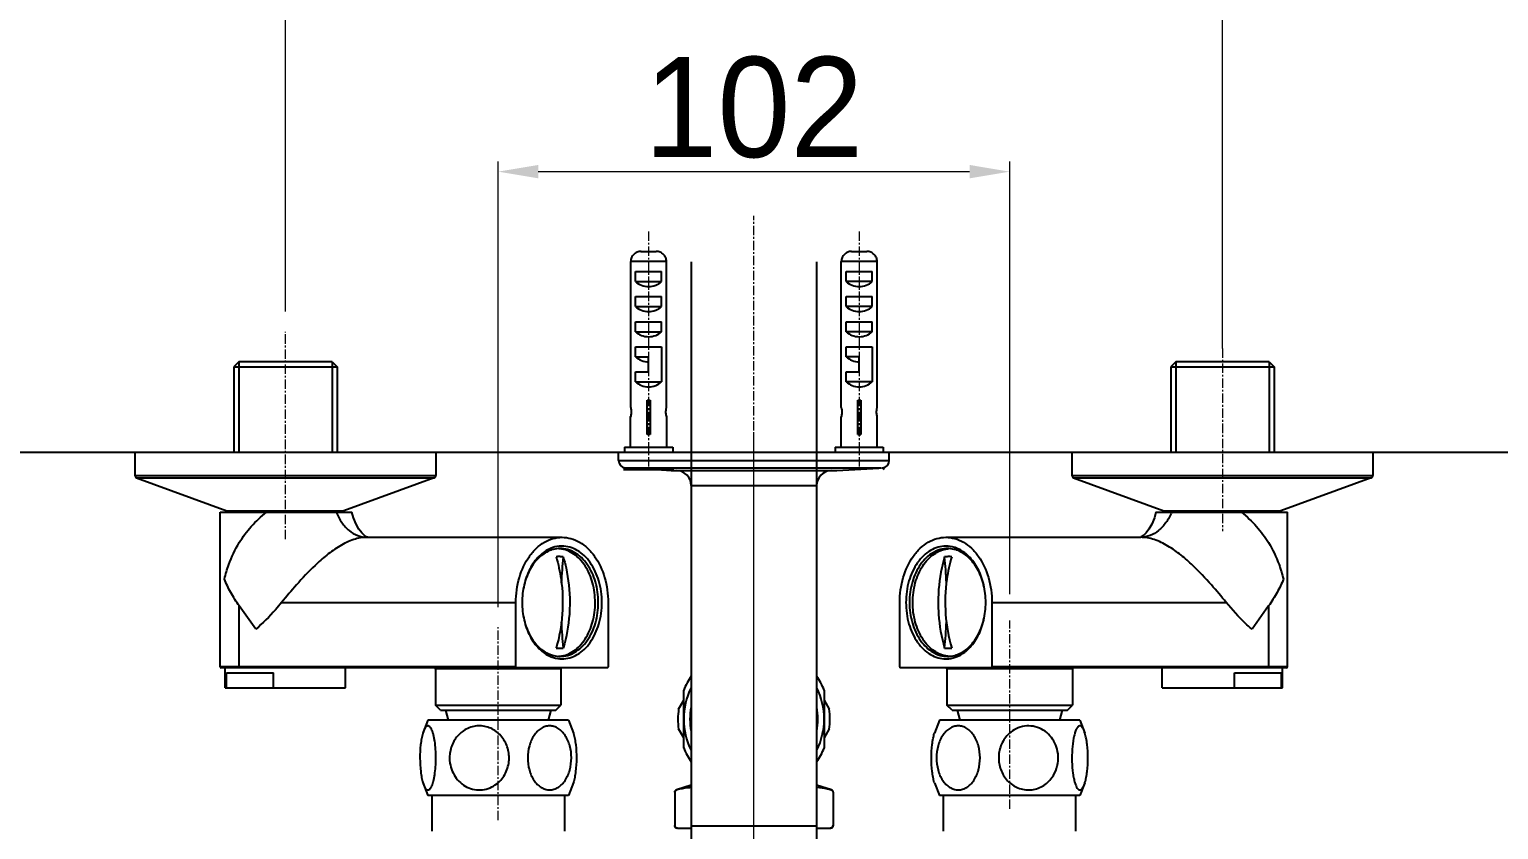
# Model space of a CAD drawing. Extents: x 0 to 3160, y 0 to 2315.
# Drawn here: x 933.6 to 1226.6, y 1956.9 to 2116.5 of the extents above; entities that cross this region are included whole.
import ezdxf

# ---------------------------------------------------------------- set-up
doc = ezdxf.new("R2010")
doc.units = 0
doc.header["$LTSCALE"] = 10
doc.header["$MEASUREMENT"] = 0
doc.header["$PDMODE"] = 3
doc.header["$PDSIZE"] = -10
doc.linetypes.add('CENTER', pattern=[0.6, 0.375, -0.075, 0.075, -0.075])
doc.linetypes.add('CENTER2', pattern=[28.575, 19.05, -3.175, 3.175, -3.175])
doc.layers.get('0').update_dxf_attribs({"linetype": 'CONTINUOUS'})
doc.layers.get('DEFPOINTS').update_dxf_attribs({"linetype": 'CONTINUOUS'})
doc.layers.add('Cneter', color=1, linetype='CENTER2', lineweight=13)
doc.layers.add('DEF_LAYER_ASSEM_MEMBER', color=7, linetype='CONTINUOUS')
doc.layers.add('MEMBER', color=7, linetype='CONTINUOUS')
doc.styles.add('Daelim Dimension', font='H2GTRE.TTF')
doc.dimstyles.new('DEFAULT', dxfattribs={"dimscale": 2, "dimtxt": 2, "dimasz": 2, "dimexe": 0, "dimexo": 2, "dimgap": 1, "dimtad": 1, "dimdec": 1, "dimzin": 9, "dimdsep": 46, "dimtxsty": 'Daelim Dimension', "dimcen": 0.5, "dimclrd": 252, "dimclre": 252, "dimclrt": 3, "dimadec": 1, "dimazin": 0, "dimtfac": 1, "dimtdec": 1, "dimtix": 1, "dimtmove": 0, "dimatfit": 3, "dimfxl": 1, "dimtolj": 1, "dimtzin": 1, "dimlwd": 9, "dimlwe": 9, "dimarcsym": 0})

# ---------------------------------------------------------------- blocks, each defined once
blk = doc.blocks.new('*D4')
at = {"color": 5, "lineweight": 9, "ltscale": 0.5, "transparency": 16777216}
for p, q in [((1027.09, 2001.28), (1027.09, 2090.12)), ((1129.09, 2003.89), (1129.09, 2090.12)), ((1121.09, 2088.12), (1035.09, 2088.12))]:
    blk.add_line(p, q, dxfattribs=at)
at = {"color": 5, "ltscale": 0.5, "transparency": 16777216}
for points in [[(1035.09, 2089.46), (1035.09, 2086.79), (1027.09, 2088.12)], [(1121.09, 2089.46), (1121.09, 2086.79), (1129.09, 2088.12)]]:
    blk.add_solid(points, dxfattribs=at)
at = {"layer": 'DEFPOINTS', "color": 0, "ltscale": 0.5, "transparency": 16777216}
for p in [(1027.09, 2088.12), (1129.09, 1999.89), (1027.09, 1997.28)]:
    blk.add_point(p, dxfattribs=at)
at = {"color": 7, "ltscale": 0.5, "transparency": 16777216, "insert": (1078.09, 2111.02), "char_height": 20, "attachment_point": 2, "style": 'Daelim Dimension'}
blk.add_mtext('\\A1;102', dxfattribs=at)
blk = doc.blocks.new('*D5')
at = {"color": 5, "lineweight": 9, "ltscale": 0.5, "transparency": 16777216}
for p, q in [((984.66, 2060.2), (984.66, 2129.06)), ((1171.51, 2052.87), (1171.51, 2129.06)), ((992.66, 2127.06), (1163.51, 2127.06))]:
    blk.add_line(p, q, dxfattribs=at)
at = {"color": 5, "ltscale": 0.5, "transparency": 16777216}
for points in [[(992.66, 2128.39), (992.66, 2125.72), (984.66, 2127.06)], [(1163.51, 2128.39), (1163.51, 2125.72), (1171.51, 2127.06)]]:
    blk.add_solid(points, dxfattribs=at)
at = {"layer": 'DEFPOINTS', "color": 0, "ltscale": 0.5, "transparency": 16777216}
for p in [(1171.51, 2127.06), (984.66, 2056.2), (1171.51, 2048.87)]:
    blk.add_point(p, dxfattribs=at)
at = {"color": 7, "ltscale": 0.5, "transparency": 16777216, "insert": (1078.09, 2149.95), "char_height": 20, "attachment_point": 2, "style": 'Daelim Dimension'}
blk.add_mtext('\\A1;150~212', dxfattribs=at)

msp = doc.modelspace()

# ---------------------------------------------------------------- linework, layer by layer
at = {"ltscale": 0.5}
msp.add_line((643.08, 2032.2), (1863.59, 2032.2), dxfattribs=at)
at = {"layer": 'Cneter', "linetype": 'CENTER', "lineweight": 5, "ltscale": 0.5}
for p, q in [((1078.09, 1910.47), (1078.09, 2079.32)), ((1057.09, 2076.2), (1057.09, 2028.2)), ((1099.09, 2076.2), (1099.09, 2028.2)), ((984.66, 2014.81), (984.66, 2056.2)), ((1171.51, 2052.87), (1171.51, 2016.42)), ((1078.09, 1915.2), (1078.09, 2036.2)), ((1129.09, 1961.03), (1129.09, 1998.64)), ((1027.09, 1958.77), (1027.09, 1997.28))]:
    msp.add_line(p, q, dxfattribs=at)
at = {"layer": 'DEF_LAYER_ASSEM_MEMBER', "color": 7, "linetype": 'Continuous'}
for p, q in [((1065.59, 2070.12), (1065.59, 1927.88)), ((1090.59, 2070.12), (1090.59, 1927.88)), ((975.36, 2050.2), (974.36, 2049.2)), ((974.36, 2049.2), (974.36, 2032.2)), ((974.36, 2049.2), (994.96, 2049.2)), ((993.96, 2050.2), (975.36, 2050.2)), ((993.96, 2050.2), (994.96, 2049.2)), ((994.96, 2049.2), (994.96, 2032.2)), ((1162.21, 2050.2), (1161.21, 2049.2)), ((1161.21, 2049.2), (1161.21, 2032.2)), ((1161.21, 2049.2), (1181.81, 2049.2)), ((1180.81, 2050.2), (1162.21, 2050.2)), ((1180.81, 2050.2), (1181.81, 2049.2)), ((1181.81, 2049.2), (1181.81, 2032.2)), ((954.66, 2032.2), (954.66, 2027.55)), ((954.66, 2032.2), (1014.66, 2032.2)), ((1014.66, 2032.2), (1014.66, 2027.55)), ((1051.09, 2030.54), (1051.09, 2032.2)), ((1051.09, 2032.2), (1105.09, 2032.2)), ((1105.09, 2030.54), (1105.09, 2032.2)), ((1141.51, 2032.2), (1141.51, 2027.55)), ((1141.51, 2032.2), (1201.51, 2032.2)), ((1201.51, 2032.2), (1201.51, 2027.55)), ((1058.75, 2028.7), (1061.59, 2028.55)), ((1061.59, 2028.55), (1061.56, 2028.55)), ((1094.59, 2028.55), (1103.02, 2029)), ((1094.61, 2028.55), (1094.59, 2028.55)), ((954.99, 2027.08), (972.99, 2020.45)), ((1014.33, 2027.08), (996.33, 2020.45)), ((1065.59, 2025.51), (1065.59, 1934.11)), ((1090.59, 2025.51), (1090.59, 1934.11)), ((1141.84, 2027.08), (1159.84, 2020.45)), ((1201.19, 2027.08), (1183.19, 2020.45)), ((971.66, 1989.4), (971.66, 2020.2)), ((971.66, 2020.2), (997.92, 2020.2)), ((972.99, 2020.45), (973.16, 2020.42)), ((996.12, 2020.42), (973.21, 2020.42)), ((974.36, 2020.42), (974.36, 2020.2)), ((994.96, 2020.42), (994.96, 2020.2)), ((996.33, 2020.45), (996.16, 2020.42)), ((1158.25, 2020.2), (1184.51, 2020.2)), ((1159.84, 2020.45), (1160.01, 2020.42)), ((1182.97, 2020.42), (1160.06, 2020.42)), ((1161.21, 2020.42), (1161.21, 2020.2)), ((1181.81, 2020.42), (1181.81, 2020.2)), ((1183.19, 2020.45), (1183.01, 2020.42)), ((1184.51, 1989.4), (1184.51, 2020.2)), ((1001.03, 2015.2), (1000.85, 2015.27)), ((1000.92, 2015.2), (1039.82, 2015.2)), ((1116.36, 2015.2), (1155.25, 2015.2)), ((1155.33, 2015.27), (1155.26, 2015.24)), ((1030.62, 1989.4), (1030.62, 2002.2)), ((1049.01, 2002.2), (1049.01, 1989.4)), ((1107.17, 1989.4), (1107.17, 2002.2)), ((1125.55, 2002.2), (1125.55, 1989.4)), ((1048.87, 1989.2), (971.86, 1989.2)), ((972.66, 1985.2), (972.66, 1989.2)), ((972.9, 1985.2), (972.9, 1988.2)), ((972.9, 1988.2), (982.28, 1988.2)), ((982.28, 1985.2), (982.28, 1988.2)), ((996.66, 1985.2), (996.66, 1989.2)), ((1014.59, 1989), (1014.59, 1981.7)), ((1039.59, 1989), (1039.59, 1981.7)), ((1184.31, 1989.2), (1107.31, 1989.2)), ((1116.59, 1989), (1116.59, 1981.7)), ((1141.59, 1989), (1141.59, 1981.7)), ((1159.51, 1985.2), (1159.51, 1989.2)), ((1173.9, 1988.2), (1183.28, 1988.2)), ((1173.9, 1985.2), (1173.9, 1988.2)), ((1183.28, 1985.2), (1183.28, 1988.2)), ((1183.51, 1985.2), (1183.51, 1989.2)), ((972.66, 1985.2), (996.66, 1985.2)), ((1064.09, 1973.16), (1064.09, 1984.74)), ((1092.09, 1984.74), (1092.09, 1973.16)), ((1159.51, 1985.2), (1183.51, 1985.2)), ((1015.59, 1980.7), (1014.59, 1981.7)), ((1014.59, 1981.7), (1039.59, 1981.7)), ((1015.59, 1980.7), (1038.59, 1980.7)), ((1016.59, 1980.7), (1017.12, 1978.7)), ((1037.59, 1980.7), (1037.05, 1978.7)), ((1038.59, 1980.7), (1039.59, 1981.7)), ((1063.07, 1980.94), (1064.09, 1982.7)), ((1092.09, 1982.7), (1093.11, 1980.94)), ((1116.59, 1981.7), (1141.59, 1981.7)), ((1117.59, 1980.7), (1116.59, 1981.7)), ((1117.59, 1980.7), (1140.59, 1980.7)), ((1118.59, 1980.7), (1119.12, 1978.7)), ((1139.59, 1980.7), (1139.05, 1978.7)), ((1140.59, 1980.7), (1141.59, 1981.7)), ((1013.09, 1978.7), (1012.07, 1976.13)), ((1041.09, 1978.7), (1013.09, 1978.7)), ((1041.09, 1978.7), (1042.11, 1976.13)), ((1115.09, 1978.7), (1114.07, 1976.13)), ((1143.09, 1978.7), (1115.09, 1978.7)), ((1143.09, 1978.7), (1144.11, 1976.13)), ((1012.07, 1976.14), (1012.04, 1976.04)), ((1042.1, 1976.14), (1042.13, 1976.04)), ((1064.09, 1975.2), (1063.07, 1976.97)), ((1093.11, 1976.97), (1092.09, 1975.2)), ((1012.06, 1966.3), (1013.09, 1963.7)), ((1042.11, 1966.3), (1041.09, 1963.7)), ((1114.08, 1966.26), (1114.06, 1966.3)), ((1114.07, 1966.26), (1115.09, 1963.7)), ((1144.1, 1966.26), (1143.09, 1963.7)), ((1144.1, 1966.26), (1144.11, 1966.3)), ((1041.09, 1963.7), (1013.09, 1963.7)), ((1013.89, 1963.7), (1013.89, 1956.6)), ((1040.29, 1963.7), (1040.29, 1956.6)), ((1062.29, 1964.34), (1062.29, 1957.7)), ((1062.3, 1964.34), (1062.3, 1957.7)), ((1065.59, 1965.77), (1062.63, 1964.81)), ((1093.54, 1964.81), (1090.59, 1965.77)), ((1093.87, 1964.34), (1093.87, 1957.7)), ((1093.89, 1964.34), (1093.89, 1957.7)), ((1143.09, 1963.7), (1115.09, 1963.7)), ((1115.89, 1956.6), (1115.89, 1963.7)), ((1142.29, 1956.6), (1142.29, 1963.7)), ((1062.88, 1957.2), (1065.59, 1957.2)), ((1090.59, 1957.2), (1093.3, 1957.2))]:
    msp.add_line(p, q, dxfattribs=at)
at = {"layer": 'DEF_LAYER_ASSEM_MEMBER', "color": 2, "linetype": 'Continuous'}
for p, q in [((975.36, 2050.2), (975.36, 2032.2)), ((993.96, 2050.2), (993.96, 2032.2)), ((1162.21, 2050.2), (1162.21, 2032.2)), ((1180.81, 2050.2), (1180.81, 2032.2))]:
    msp.add_line(p, q, dxfattribs=at)
at = {"layer": 'DEF_LAYER_ASSEM_MEMBER', "color": 9, "linetype": 'Continuous'}
for p, q in [((1051.09, 2030.54), (1105.09, 2030.54)), ((954.66, 2027.55), (1014.66, 2027.55)), ((1052.49, 2029.04), (1103.56, 2029.04)), ((1062.71, 2028.5), (1093.47, 2028.5)), ((1141.51, 2027.55), (1201.51, 2027.55)), ((954.99, 2027.08), (1014.33, 2027.08)), ((1065.59, 2025.51), (1090.59, 2025.51)), ((1141.84, 2027.08), (1201.19, 2027.08)), ((972.99, 2020.45), (996.33, 2020.45)), ((1159.84, 2020.45), (1183.19, 2020.45)), ((1155.27, 2015.2), (1155.25, 2015.2)), ((975.47, 1989.4), (975.47, 2001.5)), ((978.76, 1996.85), (975.47, 2001.5)), ((983.91, 2002.2), (1030.62, 2002.2)), ((1125.55, 2002.2), (1172.27, 2002.2)), ((1180.71, 2001.5), (1177.42, 1996.85)), ((1180.71, 2001.5), (1180.71, 1989.4)), ((1030.62, 1989.4), (971.66, 1989.4)), ((1184.51, 1989.4), (1125.55, 1989.4)), ((1039.59, 1989), (1014.59, 1989)), ((1141.59, 1989), (1116.59, 1989)), ((1062.3, 1964.34), (1062.29, 1964.34)), ((1093.89, 1964.34), (1093.87, 1964.34)), ((1062.29, 1957.7), (1062.3, 1957.7)), ((1090.59, 1957.57), (1065.59, 1957.57)), ((1093.87, 1957.7), (1093.89, 1957.7))]:
    msp.add_line(p, q, dxfattribs=at)
at = {"layer": 'DEF_LAYER_ASSEM_MEMBER', "color": 7, "linetype": 'Continuous'}
for points in [[(1000.85, 2015.27), (1000.42, 2015.54), (999.88, 2016.06), (999.32, 2016.8), (998.75, 2017.8), (998.23, 2019.09), (997.92, 2020.2)], [(1158.25, 2020.2), (1157.95, 2019.09), (1157.43, 2017.8), (1156.86, 2016.8), (1156.3, 2016.06), (1155.75, 2015.54), (1155.33, 2015.27)]]:
    msp.add_lwpolyline(points, dxfattribs=at)
for centre, radius, start, end in [((1052.59, 2030.54), 1.5, 180, 263.6812), ((1103.59, 2030.54), 1.5, 276.3188, 0), ((955.16, 2027.55), 0.5, 180, 249.7751), ((1014.16, 2027.55), 0.5, 290.2249, 0), ((1078.09, 2420.2), 392, 267.5876, 267.7511), ((1062.59, 2025.51), 3, 0, 87.7511), ((1093.59, 2025.51), 3, 92.2489, 180), ((1078.09, 2420.2), 392, 272.2489, 272.4124), ((1142.01, 2027.55), 0.5, 180, 249.7751), ((1201.01, 2027.55), 0.5, 290.2249, 0), ((1038.82, 2007.55), 5.4, 83.3759, 87.0592), ((1117.35, 2007.55), 5.4, 92.9408, 96.6241), ((1039.55, 2007.16), 5.8, 108.2465, 108.7552), ((1039.36, 2005.1), 6.25, 90.0249, 96.5627), ((1039.36, 2005.31), 6.03, 83.3221, 90.013), ((1130.24, 2002.22), 90.64, 174.2506, 177.5419), ((1116.82, 2005.31), 6.03, 89.987, 96.6779), ((1025.93, 2002.22), 90.64, 2.4581, 5.7494), ((1116.82, 2005.1), 6.25, 83.4373, 89.9751), ((1116.62, 2007.16), 5.8, 71.2448, 71.7535), ((1130.03, 2002.17), 90.43, 182.4542, 185.7532), ((1026.14, 2002.17), 90.43, 354.2468, 357.5458), ((1039.36, 1999.31), 6.25, 263.4373, 269.9751), ((1039.36, 1999.09), 6.03, 269.987, 276.6779), ((1116.82, 1999.09), 6.03, 263.3221, 270.013), ((1116.82, 1999.31), 6.25, 270.0249, 276.5627), ((971.86, 1989.4), 0.2, 180, 270), ((1039.55, 1997.24), 5.8, 251.2448, 251.7535), ((1038.82, 1996.86), 5.4, 272.9408, 276.6241), ((1117.35, 1996.86), 5.4, 263.3759, 267.0592), ((1116.62, 1997.24), 5.8, 288.2465, 288.7552), ((1184.31, 1989.4), 0.2, 270, 0), ((1014.39, 1989), 0.2, 0, 90), ((1039.79, 1989), 0.2, 90, 180), ((1078.09, 1978.95), 15.15, 145.6232, 157.6068), ((1078.09, 1978.95), 15.15, 22.3777, 34.3768), ((1116.39, 1989), 0.2, 0, 90), ((1141.79, 1989), 0.2, 90, 180), ((1078.09, 1978.95), 14, 153.6334, 206.3666), ((1078.09, 1978.95), 14, 333.6334, 26.3666), ((1078.09, 1978.95), 15.15, 172.2929, 187.6172), ((1078.09, 1978.95), 12.75, 169.2237, 190.7763), ((1078.09, 1978.95), 12.75, 349.2237, 10.7763), ((1078.09, 1978.95), 15.15, 352.2929, 7.6172), ((1078.09, 1978.95), 15.15, 202.3777, 214.3768), ((1078.09, 1978.95), 15.15, 325.6232, 337.6068), ((1062.79, 1964.34), 0.5, 107.9931, 180), ((1093.39, 1964.34), 0.5, 0, 72.0069), ((1062.79, 1957.7), 0.5, 180, 270), ((1093.3, 1957.94), 0.739, 269.9476, 276.8747), ((1093.39, 1957.7), 0.5, 270, 0)]:
    msp.add_arc(centre, radius, start, end, dxfattribs=at)
at = {"layer": 'DEF_LAYER_ASSEM_MEMBER', "color": 9, "linetype": 'Continuous'}
for points, start_tangent, end_tangent in [([(975.47, 2014.14), (977.86, 2017.36), (980.89, 2020.2)], (0.522195, 0.852826), (0.78739, 0.616455)), ([(994.8, 2020.2), (995.92, 2018.13), (997.39, 2016.54), (999.09, 2015.54), (1000.92, 2015.2)], (0.37856, -0.925577), (1, -0.000431)), ([(1161.38, 2020.2), (1160.25, 2018.14), (1158.79, 2016.55), (1157.09, 2015.55), (1155.27, 2015.2)], (-0.37856, -0.925577), (-0.999996, -0.002968)), ([(1175.29, 2020.2), (1178.34, 2017.34), (1180.71, 2014.14)], (0.786274, -0.617878), (0.524803, -0.851224)), ([(972.5, 2006.85), (973.37, 2009.75), (975.47, 2014.14)], (0.232858, 0.972511), (0.522189, 0.85283)), ([(1000.93, 2015.2), (998.29, 2014.74), (995.53, 2013.46), (992.9, 2011.63), (990.57, 2009.6), (986.87, 2005.71), (983.91, 2002.2)], (-1, -0.000009), (-0.632965, -0.77418)), ([(1172.27, 2002.2), (1169.31, 2005.71), (1165.61, 2009.6), (1163.28, 2011.63), (1160.65, 2013.46), (1157.89, 2014.74), (1155.25, 2015.2)], (-0.632964, 0.774181), (-1, 0.000009)), ([(1180.71, 2014.14), (1182.81, 2009.75), (1183.68, 2006.85)], (0.522184, -0.852833), (0.232867, -0.972509)), ([(975.47, 2001.5), (973.76, 2004.2), (972.5, 2006.85)], (-0.576516, 0.817086), (-0.361368, 0.932423)), ([(1183.68, 2006.85), (1182.42, 2004.2), (1180.71, 2001.5)], (-0.361365, -0.932424), (-0.576513, -0.817088)), ([(983.91, 2002.2), (982.68, 2000.76), (978.76, 1996.85)], (-0.63223, -0.774781), (-0.752961, -0.658066)), ([(1177.42, 1996.85), (1176.08, 1998.08), (1172.27, 2002.2)], (-0.753235, 0.657751), (-0.631855, 0.775087)), ([(975.61, 1989.2), (975.51, 1989.26), (975.47, 1989.4)], (-1, 0), (0, 1)), ([(1180.57, 1989.2), (1180.67, 1989.26), (1180.71, 1989.4)], (1, 0), (0, 1))]:
    msp.add_spline(points, degree=3, dxfattribs=dict(at, start_tangent=start_tangent, end_tangent=end_tangent))
at = {"layer": 'DEF_LAYER_ASSEM_MEMBER', "color": 7, "linetype": 'Continuous'}
for points, start_tangent, end_tangent in [([(1030.62, 2002.2), (1031.32, 2007.18), (1033.32, 2011.4), (1034.71, 2013.01), (1036.3, 2014.21), (1038.02, 2014.95), (1039.82, 2015.2)], (0, 1), (1, 0)), ([(1037.55, 2012.99), (1035.26, 2011.43), (1033.44, 2008.93), (1032.27, 2005.75), (1031.86, 2002.2), (1032.27, 1998.66), (1033.44, 1995.48), (1035.26, 1992.98), (1037.55, 1991.42)], (-0.921827, -0.387602), (0.921827, -0.387602)), ([(1039.82, 2013.45), (1039.24, 2013.42), (1037.55, 2012.99)], (-1, 0), (-0.921827, -0.387602)), ([(1039.46, 2012.95), (1039.03, 2012.94), (1037.74, 2012.67)], (-1, 0), (-0.949719, -0.313103)), ([(1039.45, 1991.49), (1040.84, 1991.84), (1042.16, 1992.54), (1043.37, 1993.58), (1044.42, 1994.92), (1045.91, 1998.29), (1046.43, 2002.2), (1045.91, 2006.11), (1044.42, 2009.49), (1043.37, 2010.82), (1042.16, 2011.86), (1040.84, 2012.57), (1039.45, 2012.92)], (0.993332, 0.115286), (-0.993332, 0.115286)), ([(1039.46, 1991.45), (1040.95, 1991.66), (1042.37, 1992.27), (1043.69, 1993.26), (1044.84, 1994.6), (1046.49, 1998.09), (1047.06, 2002.2), (1046.49, 2006.32), (1044.84, 2009.8), (1043.69, 2011.14), (1042.37, 2012.13), (1040.95, 2012.75), (1039.46, 2012.95)], (1, 0), (-1, 0)), ([(1039.82, 2015.2), (1041.61, 2014.95), (1043.33, 2014.21), (1044.92, 2013.01), (1046.32, 2011.4), (1048.31, 2007.18), (1049.01, 2002.2)], (1, 0), (0, -1)), ([(1039.82, 1990.95), (1041.37, 1991.17), (1042.86, 1991.81), (1044.24, 1992.85), (1045.44, 1994.25), (1047.17, 1997.9), (1047.77, 2002.2), (1047.17, 2006.51), (1045.44, 2010.16), (1044.24, 2011.56), (1042.86, 2012.6), (1041.37, 2013.24), (1039.82, 2013.45)], (1, 0), (-1, 0)), ([(1107.17, 2002.2), (1107.87, 2007.18), (1109.86, 2011.4), (1111.25, 2013.01), (1112.84, 2014.21), (1114.57, 2014.95), (1116.36, 2015.2)], (0, 1), (1, 0)), ([(1116.36, 2013.45), (1114.81, 2013.24), (1113.32, 2012.6), (1111.94, 2011.56), (1110.74, 2010.16), (1109.01, 2006.51), (1108.41, 2002.2), (1109.01, 1997.9), (1110.74, 1994.25), (1111.94, 1992.85), (1113.32, 1991.81), (1114.81, 1991.17), (1116.36, 1990.95)], (-1, 0), (1, 0)), ([(1116.71, 2012.95), (1115.23, 2012.75), (1113.81, 2012.13), (1112.49, 2011.14), (1111.34, 2009.8), (1109.69, 2006.32), (1109.11, 2002.2), (1109.69, 1998.09), (1111.34, 1994.6), (1112.49, 1993.26), (1113.81, 1992.27), (1115.23, 1991.66), (1116.71, 1991.45)], (-1, 0), (1, 0)), ([(1116.73, 1991.49), (1115.34, 1991.84), (1114.02, 1992.54), (1112.81, 1993.58), (1111.76, 1994.92), (1110.27, 1998.29), (1109.75, 2002.2), (1110.27, 2006.11), (1111.76, 2009.49), (1112.81, 2010.82), (1114.02, 2011.86), (1115.34, 2012.57), (1116.73, 2012.92)], (-0.993332, 0.115286), (0.993332, 0.115286)), ([(1116.36, 2015.2), (1118.15, 2014.95), (1119.88, 2014.21), (1121.47, 2013.01), (1122.86, 2011.4), (1124.85, 2007.18), (1125.55, 2002.2)], (1, 0), (0, -1)), ([(1118.63, 2012.99), (1118.07, 2013.19), (1116.36, 2013.45)], (-0.921827, 0.387602), (-1, 0)), ([(1118.44, 2012.67), (1118.01, 2012.79), (1116.71, 2012.95)], (-0.949719, 0.313103), (-1, 0)), ([(1118.63, 1991.42), (1120.91, 1992.98), (1122.74, 1995.48), (1123.91, 1998.66), (1124.32, 2002.2), (1123.91, 2005.75), (1122.74, 2008.93), (1120.91, 2011.43), (1118.63, 2012.99)], (0.921827, 0.387602), (-0.921827, 0.387602)), ([(1037.69, 2012.66), (1036.49, 2012.09), (1035.36, 2011.26), (1033.49, 2008.86), (1032.28, 2005.72), (1031.86, 2002.2), (1032.28, 1998.68), (1033.49, 1995.55), (1035.36, 1993.15), (1036.49, 1992.31), (1037.69, 1991.75)], (-0.946902, -0.321522), (0.946902, -0.321522)), ([(1038.65, 2011.3), (1039.62, 2006.85), (1039.86, 1999.87), (1038.65, 1993.1)], (0.28505, -0.958513), (-0.28505, -0.958513)), ([(1040.06, 2011.3), (1040.62, 2009.11), (1041.36, 2002.2)], (0.28505, -0.958513), (-0.000012, -1)), ([(1116.12, 2011.3), (1115.55, 2009.11), (1114.82, 2002.2)], (-0.28505, -0.958513), (0.000012, -1)), ([(1117.53, 2011.3), (1116.56, 2006.85), (1116.31, 1999.87), (1117.53, 1993.1)], (-0.28505, -0.958513), (0.28505, -0.958513)), ([(1118.49, 1991.75), (1119.69, 1992.31), (1120.81, 1993.15), (1122.68, 1995.55), (1123.9, 1998.68), (1124.32, 2002.2), (1123.9, 2005.72), (1122.68, 2008.86), (1120.81, 2011.26), (1119.69, 2012.09), (1118.49, 2012.66)], (0.946902, 0.321522), (-0.946902, 0.321522)), ([(1041.36, 2002.2), (1041.28, 1999.87), (1040.06, 1993.1)], (-0.000012, -1), (-0.28505, -0.958513)), ([(1114.82, 2002.2), (1114.9, 1999.87), (1116.12, 1993.1)], (0.000012, -1), (0.28505, -0.958513)), ([(1030.62, 1989.4), (1030.67, 1989.26), (1030.77, 1989.2)], (0, -1), (1, 0)), ([(1037.55, 1991.42), (1038.11, 1991.22), (1039.82, 1990.95)], (0.921827, -0.387602), (1, 0)), ([(1037.74, 1991.73), (1038.16, 1991.61), (1039.46, 1991.45)], (0.949719, -0.313103), (1, 0)), ([(1048.87, 1989.2), (1048.97, 1989.26), (1049.01, 1989.4)], (1, 0), (0, 1)), ([(1107.17, 1989.4), (1107.21, 1989.26), (1107.31, 1989.2)], (0, -1), (1, 0)), ([(1116.36, 1990.95), (1116.93, 1990.98), (1118.63, 1991.42)], (1, 0), (0.921827, 0.387602)), ([(1116.71, 1991.45), (1117.15, 1991.47), (1118.44, 1991.73)], (1, 0), (0.949719, 0.313103)), ([(1125.41, 1989.2), (1125.51, 1989.26), (1125.55, 1989.4)], (1, 0), (0, 1)), ([(1012.04, 1976.04), (1011.81, 1975.02), (1011.63, 1973.82), (1011.49, 1971.13), (1011.65, 1968.46), (1011.83, 1967.27), (1012.07, 1966.27)], (-0.277868, -0.960619), (0.290197, -0.956967)), ([(1014.67, 1971.15), (1014.62, 1972.9), (1014.44, 1974.53), (1014.31, 1975.25), (1014.16, 1975.91), (1013.98, 1976.47), (1013.79, 1976.93), (1013.58, 1977.27), (1013.36, 1977.5), (1013.13, 1977.59), (1012.9, 1977.55), (1012.68, 1977.38), (1012.46, 1977.08), (1012.26, 1976.67), (1012.07, 1976.14)], (0.001899, 0.999998), (-0.290972, -0.956732)), ([(1029.27, 1971.15), (1028.8, 1973.69), (1027.41, 1975.84), (1026.43, 1976.65), (1025.31, 1977.23), (1024.09, 1977.54), (1022.84, 1977.57), (1021.61, 1977.31), (1020.46, 1976.79), (1019.45, 1976.03), (1018.61, 1975.06), (1017.56, 1972.71), (1017.48, 1970.13)], (0.007088, 0.999975), (0.157262, -0.987557)), ([(1037.34, 1977.59), (1036.48, 1977.46), (1035.65, 1977.09), (1034.89, 1976.48), (1034.24, 1975.67), (1033.31, 1973.61), (1032.99, 1971.2), (1033.31, 1968.8), (1034.24, 1966.73), (1034.89, 1965.93), (1035.65, 1965.32), (1036.48, 1964.94), (1037.34, 1964.81)], (-1, 0), (1, 0)), ([(1037.34, 1964.81), (1038.21, 1964.94), (1039.03, 1965.32), (1039.79, 1965.93), (1040.44, 1966.73), (1041.37, 1968.8), (1041.69, 1971.2), (1041.37, 1973.61), (1040.44, 1975.67), (1039.79, 1976.48), (1039.03, 1977.09), (1038.21, 1977.46), (1037.34, 1977.59)], (1, 0), (-1, 0)), ([(1042.13, 1976.04), (1042.37, 1975.02), (1042.55, 1973.82), (1042.69, 1971.13), (1042.53, 1968.46), (1042.35, 1967.27), (1042.1, 1966.27)], (0.277868, -0.960619), (-0.290197, -0.956967)), ([(1113.49, 1971.15), (1113.64, 1973.9), (1113.83, 1975.11), (1114.07, 1976.14)], (-0.001899, 0.999998), (0.290981, 0.956729)), ([(1118.84, 1977.59), (1117.97, 1977.46), (1117.14, 1977.09), (1116.39, 1976.48), (1115.73, 1975.67), (1114.81, 1973.61), (1114.49, 1971.2), (1114.81, 1968.8), (1115.73, 1966.73), (1116.39, 1965.93), (1117.14, 1965.32), (1117.97, 1964.94), (1118.84, 1964.81)], (-1, 0), (1, 0)), ([(1118.84, 1964.81), (1119.7, 1964.94), (1120.53, 1965.32), (1121.28, 1965.93), (1121.94, 1966.73), (1122.86, 1968.8), (1123.18, 1971.2), (1122.86, 1973.61), (1121.94, 1975.67), (1121.28, 1976.48), (1120.53, 1977.09), (1119.7, 1977.46), (1118.84, 1977.59)], (1, 0), (-1, 0)), ([(1128.97, 1976.04), (1127.48, 1973.95), (1126.91, 1971.42), (1127.32, 1968.86), (1128.66, 1966.66), (1129.63, 1965.83), (1130.75, 1965.22), (1131.97, 1964.88), (1133.23, 1964.83), (1134.47, 1965.06), (1135.63, 1965.56), (1136.66, 1966.31), (1137.52, 1967.27)], (-0.733613, -0.679567), (0.58831, 0.808635)), ([(1138.78, 1971.15), (1138.56, 1972.92), (1137.89, 1974.56), (1136.82, 1975.95), (1135.41, 1976.96), (1133.77, 1977.51), (1132.05, 1977.53), (1130.4, 1977.03), (1128.97, 1976.04)], (0.007088, 0.999975), (-0.733613, -0.679567)), ([(1144.1, 1976.14), (1143.84, 1976.84), (1143.55, 1977.33), (1143.39, 1977.48), (1143.23, 1977.57), (1143.07, 1977.59), (1142.92, 1977.55), (1142.76, 1977.45), (1142.6, 1977.28), (1142.31, 1976.77), (1142.06, 1976.04), (1141.84, 1975.14), (1141.56, 1972.93), (1141.51, 1970.49), (1141.7, 1968.14), (1141.87, 1967.11), (1142.1, 1966.23)], (-0.290981, 0.956729), (0.295504, -0.955341)), ([(1144.69, 1971.15), (1144.54, 1973.9), (1144.35, 1975.11), (1144.1, 1976.14)], (0.001899, 0.999998), (-0.290981, 0.956729)), ([(1012.07, 1966.27), (1012.26, 1965.75), (1012.46, 1965.33), (1012.67, 1965.03), (1012.89, 1964.86), (1013.12, 1964.82), (1013.34, 1964.9), (1013.56, 1965.12), (1013.77, 1965.45), (1013.97, 1965.9), (1014.15, 1966.45), (1014.3, 1967.09), (1014.43, 1967.81), (1014.61, 1969.42), (1014.67, 1971.15)], (0.290197, -0.956967), (0.001899, 0.999998)), ([(1017.48, 1970.13), (1017.93, 1968.57), (1018.73, 1967.17), (1019.86, 1966.03), (1021.23, 1965.23), (1022.76, 1964.85), (1024.33, 1964.91), (1025.83, 1965.41), (1027.14, 1966.3)], (0.157262, -0.987557), (0.743724, 0.668486)), ([(1027.14, 1966.3), (1028.71, 1968.49), (1029.27, 1971.15)], (0.743724, 0.668486), (0.007088, 0.999975)), ([(1114.06, 1966.3), (1113.82, 1967.31), (1113.64, 1968.49), (1113.49, 1971.15)], (-0.285683, 0.958324), (-0.001899, 0.999998)), ([(1137.52, 1967.27), (1138.45, 1969.11), (1138.78, 1971.15)], (0.58831, 0.808635), (0.007088, 0.999975)), ([(1144.11, 1966.3), (1144.36, 1967.31), (1144.53, 1968.49), (1144.69, 1971.15)], (0.285683, 0.958324), (0.001899, 0.999998)), ([(1142.1, 1966.23), (1142.32, 1965.62), (1142.57, 1965.18), (1142.7, 1965.02), (1142.83, 1964.9), (1142.96, 1964.84), (1143.1, 1964.81), (1143.37, 1964.91), (1143.5, 1965.03), (1143.63, 1965.19), (1143.88, 1965.65), (1144.1, 1966.26)], (0.295504, -0.955341), (0.291513, 0.956567)), ([(1062.3, 1964.34), (1062.35, 1964.56), (1062.46, 1964.69), (1062.69, 1964.81)], (0, 1), (0.964179, 0.265251)), ([(1065.59, 1965.28), (1064.86, 1965.23), (1062.69, 1964.81)], (-0.999386, -0.035046), (-0.964179, -0.265251)), ([(1093.49, 1964.81), (1092.76, 1964.99), (1090.59, 1965.28)], (-0.964179, 0.265251), (-0.999386, 0.035047)), ([(1093.49, 1964.81), (1093.72, 1964.69), (1093.82, 1964.56), (1093.87, 1964.34)], (0.964179, -0.265251), (0, -1)), ([(1062.74, 1957.22), (1062.48, 1957.33), (1062.36, 1957.47), (1062.3, 1957.7)], (-0.981638, 0.190752), (0, 1)), ([(1062.88, 1957.2), (1062.74, 1957.22)], (-1, 0), (-0.981638, 0.190752)), ([(1093.87, 1957.7), (1093.8, 1957.45), (1093.67, 1957.32), (1093.39, 1957.21)], (0, -1), (-0.992687, -0.120715))]:
    msp.add_spline(points, degree=3, dxfattribs=dict(at, start_tangent=start_tangent, end_tangent=end_tangent))
at = {"layer": 'MEMBER', "color": 7, "linetype": 'Continuous'}
for p, q in [((1055.57, 2072.2), (1058.61, 2072.2)), ((1097.57, 2072.2), (1100.61, 2072.2)), ((1053.52, 2041.07), (1053.52, 2070.2)), ((1060.65, 2041.07), (1060.65, 2070.2)), ((1095.52, 2041.07), (1095.52, 2070.2)), ((1102.65, 2041.07), (1102.65, 2070.2)), ((1054.5, 2066.2), (1054.5, 2068.2)), ((1054.5, 2068.2), (1059.68, 2068.2)), ((1054.5, 2066.2), (1059.68, 2066.2)), ((1059.68, 2066.2), (1059.68, 2068.2)), ((1096.5, 2066.2), (1096.5, 2068.2)), ((1096.5, 2068.2), (1101.68, 2068.2)), ((1101.68, 2066.2), (1096.5, 2066.2)), ((1101.68, 2066.2), (1101.68, 2068.2)), ((1054.5, 2061.2), (1054.5, 2063.2)), ((1054.5, 2063.2), (1059.68, 2063.2)), ((1059.68, 2061.2), (1059.68, 2063.2)), ((1096.5, 2061.2), (1096.5, 2063.2)), ((1096.5, 2063.2), (1101.68, 2063.2)), ((1101.68, 2061.2), (1101.68, 2063.2)), ((1054.5, 2061.2), (1059.68, 2061.2)), ((1101.68, 2061.2), (1096.5, 2061.2)), ((1054.5, 2056.2), (1054.5, 2058.2)), ((1054.5, 2058.2), (1059.68, 2058.2)), ((1059.68, 2056.2), (1059.68, 2058.2)), ((1096.5, 2056.2), (1096.5, 2058.2)), ((1096.5, 2058.2), (1101.68, 2058.2)), ((1101.68, 2056.2), (1101.68, 2058.2)), ((1054.5, 2056.2), (1059.68, 2056.2)), ((1101.68, 2056.2), (1096.5, 2056.2)), ((1054.5, 2051.2), (1054.5, 2053.2)), ((1054.5, 2053.2), (1059.68, 2053.2)), ((1054.5, 2051.2), (1057.09, 2051.2)), ((1057.09, 2048.2), (1057.09, 2051.2)), ((1059.68, 2053.2), (1059.68, 2046.2)), ((1096.5, 2051.2), (1096.5, 2053.2)), ((1096.5, 2053.2), (1101.68, 2053.2)), ((1099.09, 2051.2), (1096.5, 2051.2)), ((1099.09, 2048.2), (1099.09, 2051.2)), ((1101.68, 2053.2), (1101.68, 2046.2)), ((1054.5, 2046.2), (1054.5, 2048.2)), ((1054.5, 2048.2), (1057.09, 2048.2)), ((1096.5, 2046.2), (1096.5, 2048.2)), ((1096.5, 2048.2), (1099.09, 2048.2)), ((1054.5, 2046.2), (1059.68, 2046.2)), ((1101.68, 2046.2), (1096.5, 2046.2)), ((1056.79, 2035.7), (1056.79, 2042.58)), ((1057.39, 2042.58), (1057.39, 2035.7)), ((1098.79, 2035.7), (1098.79, 2042.58)), ((1099.39, 2042.58), (1099.39, 2035.7)), ((1053.49, 2039.2), (1053.51, 2039.27)), ((1053.49, 2039.21), (1053.49, 2039.2)), ((1053.49, 2033.2), (1053.49, 2039.2)), ((1060.69, 2039.2), (1060.69, 2039.21)), ((1060.69, 2033.2), (1060.69, 2039.2)), ((1095.49, 2039.2), (1095.49, 2039.21)), ((1095.49, 2033.2), (1095.49, 2039.2)), ((1102.69, 2039.21), (1102.69, 2039.21)), ((1102.69, 2039.2), (1102.69, 2039.21)), ((1102.69, 2033.2), (1102.69, 2039.2)), ((1057.39, 2035.7), (1056.79, 2035.7)), ((1098.79, 2035.7), (1099.39, 2035.7)), ((1052.29, 2033.2), (1052.29, 2032.2)), ((1052.29, 2033.2), (1061.89, 2033.2)), ((1061.89, 2033.2), (1061.89, 2032.2)), ((1094.29, 2033.2), (1094.29, 2032.2)), ((1094.29, 2033.2), (1103.89, 2033.2)), ((1103.89, 2033.2), (1103.89, 2032.2)), ((1052.42, 2029.05), (1052.07, 2028.7)), ((1052.07, 2028.7), (1062.1, 2028.7)), ((1104.1, 2028.7), (1103.75, 2029.05))]:
    msp.add_line(p, q, dxfattribs=at)
at = {"layer": 'MEMBER', "color": 9, "linetype": 'Continuous'}
for p, q in [((1060.65, 2070.2), (1053.52, 2070.2)), ((1102.65, 2070.2), (1095.52, 2070.2))]:
    msp.add_line(p, q, dxfattribs=at)
at = {"layer": 'MEMBER', "color": 7, "linetype": 'Continuous'}
for centre, start, end in [((1055.57, 2070.05), 89.9683, 100.3015), ((1058.61, 2070.05), 79.6985, 90.0317)]:
    msp.add_arc(centre, 2.16, start, end, dxfattribs=at)
for centre, major_axis, start_param, end_param in [((1057.09, 2068.48), (3.6, 0), 3.90924, 5.515538), ((1099.09, 2068.48), (-3.6, 0), 0.767648, 2.373945), ((1057.09, 2063.48), (-3.6, 0), 0.767648, 2.373945), ((1099.09, 2063.48), (-3.6, 0), 0.767648, 2.373945), ((1057.09, 2058.48), (-3.6, 0), 0.767648, 2.373945), ((1099.09, 2058.48), (-3.6, 0), 0.767648, 2.373945), ((1057.09, 2053.48), (3.6, 0), 3.90924, 4.712389), ((1099.09, 2053.48), (3.6, 0), 3.90924, 4.712389), ((1057.09, 2048.48), (-3.6, 0), 0.767648, 2.373945), ((1099.09, 2048.48), (3.6, 0), 3.90924, 5.515538)]:
    msp.add_ellipse(centre, major_axis=major_axis, ratio=0.909091, start_param=start_param, end_param=end_param, dxfattribs=at)
for points, start_tangent, end_tangent in [([(1055.57, 2072.2), (1054.79, 2072.06), (1054.13, 2071.63), (1053.68, 2070.98), (1053.52, 2070.2)], (-1, 0), (0, -1)), ([(1060.65, 2070.2), (1060.5, 2070.98), (1060.05, 2071.63), (1059.39, 2072.06), (1058.61, 2072.2)], (0, 1), (-1, 0)), ([(1097.57, 2072.2), (1096.79, 2072.06), (1096.13, 2071.63), (1095.68, 2070.98), (1095.52, 2070.2)], (-1, 0), (0, -1)), ([(1102.65, 2070.2), (1102.5, 2070.98), (1102.05, 2071.63), (1101.39, 2072.06), (1100.61, 2072.2)], (0, 1), (-1, 0)), ([(1056.79, 2042.58), (1057.09, 2042.51)], (0.903538, -0.428509), (1, 0)), ([(1057.09, 2042.51), (1057.39, 2042.58)], (1, 0), (0.903538, 0.428509)), ([(1098.79, 2042.58), (1099.09, 2042.51)], (0.903538, -0.428509), (1, 0)), ([(1099.09, 2042.51), (1099.39, 2042.58)], (1, 0), (0.903538, 0.428509)), ([(1053.52, 2041.07), (1053.61, 2040.61), (1053.62, 2040), (1053.49, 2039.21)], (0.236052, -0.97174), (-0.265849, -0.964015)), ([(1060.69, 2039.21), (1060.55, 2040), (1060.57, 2040.62), (1060.65, 2041.07)], (-0.265846, 0.964016), (0.236052, 0.97174)), ([(1060.67, 2039.27), (1060.68, 2039.24), (1060.69, 2039.2)], (0.251563, -0.967841), (0.272974, -0.962021)), ([(1095.52, 2041.07), (1095.61, 2040.62), (1095.62, 2040), (1095.49, 2039.21)], (0.236052, -0.97174), (-0.265838, -0.964018)), ([(1102.69, 2039.21), (1102.55, 2040), (1102.57, 2040.62), (1102.65, 2041.07)], (-0.265832, 0.964019), (0.236052, 0.97174))]:
    msp.add_spline(points, degree=3, dxfattribs=dict(at, start_tangent=start_tangent, end_tangent=end_tangent))

# ---------------------------------------------------------------- dimensions: what is measured, and where the dimension line sits
at = {"color": 5, "ltscale": 0.5}
dim = msp.add_linear_dim(base=(1171.51, 2127.06), p1=(984.66, 2056.2), p2=(1171.51, 2048.87), text='150~212', dimstyle='DEFAULT', override={"dimtxt": 10, "dimasz": 4, "dimexe": 1, "dimdec": 0, "dimclrd": 5, "dimclre": 5, "dimclrt": 7}, dxfattribs=at)
dim.commit()
dim.dimension.update_dxf_attribs({"geometry": '*D5', "text_midpoint": (1078.09, 2127.06), "dimtype": 160})
dim = msp.add_linear_dim(base=(1027.09, 2088.12), p1=(1129.09, 1999.89), p2=(1027.09, 1997.28), angle=180, dimstyle='DEFAULT', override={"dimtxt": 10, "dimasz": 4, "dimexe": 1, "dimdec": 0, "dimclrd": 5, "dimclre": 5, "dimclrt": 7}, dxfattribs=at)
dim.commit()
dim.dimension.update_dxf_attribs({"geometry": '*D4', "text_midpoint": (1078.09, 2088.12), "dimtype": 160})

doc.saveas('drawing.dxf')
